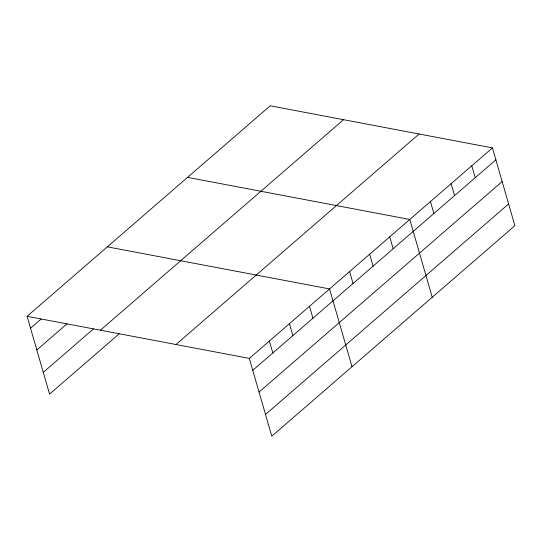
<?xml version="1.0" encoding="UTF-8"?>
<svg xmlns="http://www.w3.org/2000/svg" width="542" height="542" viewBox="0 0 542 542"><rect width="100%" height="100%" fill="white"/><g stroke="black" fill="none" stroke-linecap="round" stroke-linejoin="round"><path stroke-width="0.81" d="M27.1 316.311L270.221 105.792L492.441 147.891L514.9 225.689L271.779 436.208L249.327 358.404L27.1 316.311L49.559 394.109L119.132 333.865M30.542 328.228L41.199 319.001M36.815 349.969L66.903 323.92M43.279 372.368L93.427 328.953M100.433 330.2L343.553 119.687M175.987 344.516L419.108 133.996M249.327 358.404L492.441 147.891M252.762 370.328L495.883 159.809M259.042 392.069L502.163 181.55M265.505 414.467L508.626 203.948M187.559 177.37L409.786 219.469L432.238 297.267M107.33 246.84L329.556 288.933L352.009 366.738M471.777 165.784L475.219 177.708M451.113 183.677L454.555 195.601M430.45 201.57L433.891 213.494M389.725 236.834L393.167 248.758M369.671 254.205L373.106 266.122M349.61 271.569L353.052 283.493M309.496 306.305L312.937 318.229M289.442 323.669L292.876 335.593M269.381 341.04L272.822 352.964"/></g></svg>
